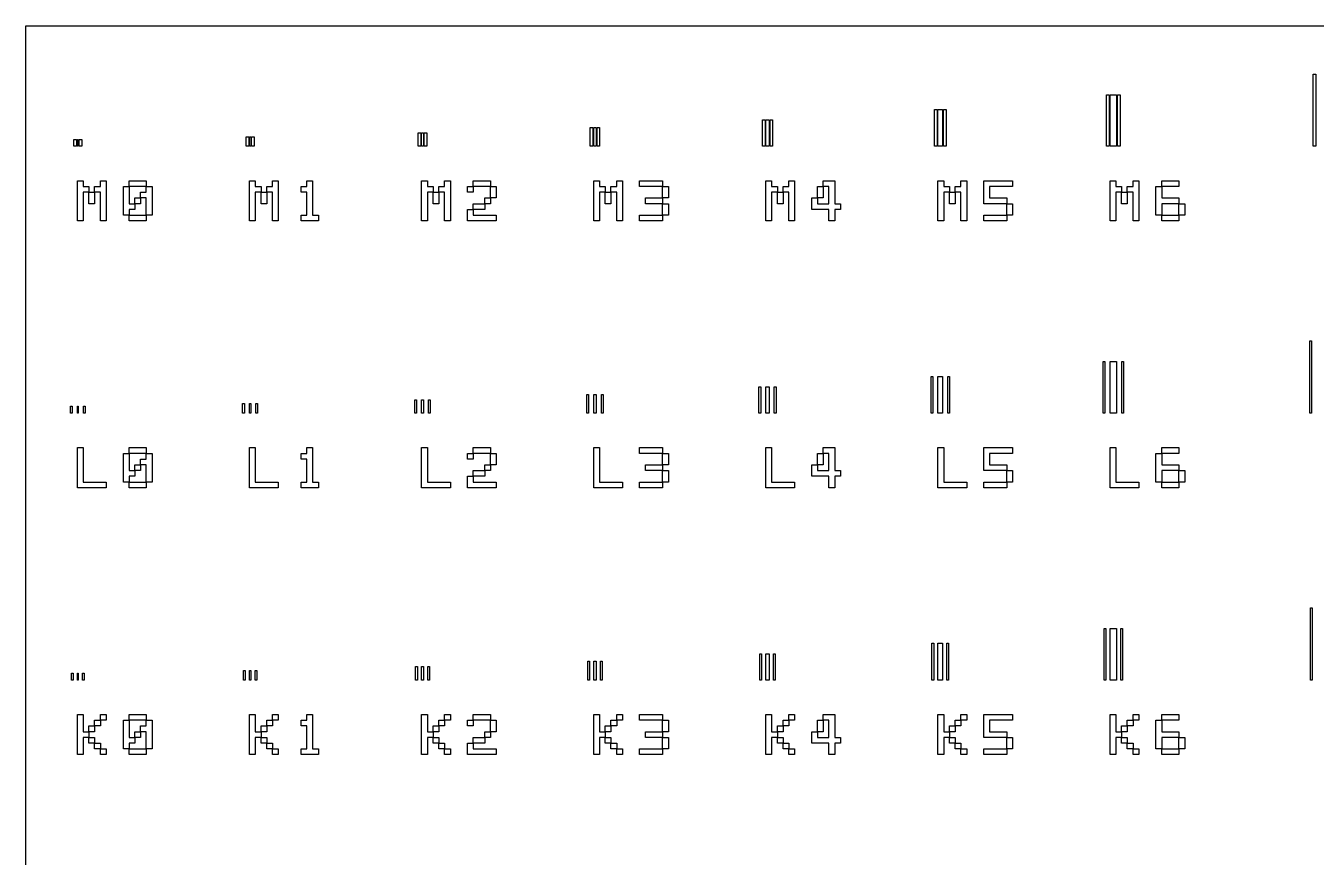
# Model space of a CAD drawing. Extents: x 0 to 3000, y 0 to 2000.
# Drawn here: x 0 to 750, y 1517 to 2000 of the extents above; entities that cross this region are included whole.
import ezdxf

# ---------------------------------------------------------------- set-up
doc = ezdxf.new("R2010")
doc.units = 0
doc.layers.add('L0D0', color=2, linetype='CONTINUOUS')
doc.layers.add('L1D0', color=1, linetype='CONTINUOUS')

msp = doc.modelspace()

# ---------------------------------------------------------------- linework, layer by layer
at = {"layer": 'L0D0'}
msp.add_lwpolyline([(0, 0), (0, 2000), (3000, 2000), (3000, 0)], close=True, dxfattribs=at)
at = {"layer": 'L1D0'}
for points in [[(748, 1930), (748, 1972), (749.5, 1972), (749.5, 1930)], [(628, 1930), (628, 1960), (629.5, 1960), (629.5, 1930)], [(630, 1930), (630, 1960), (633.8, 1960), (633.8, 1930)], [(634.3, 1930), (634.3, 1960), (635.8, 1960), (635.8, 1930)], [(528, 1930), (528, 1951.4), (529.5, 1951.4), (529.5, 1930)], [(530, 1930), (530, 1951.4), (532.7, 1951.4), (532.7, 1930)], [(533.2, 1930), (533.2, 1951.4), (534.7, 1951.4), (534.7, 1930)], [(428, 1930), (428, 1945.3), (429.5, 1945.3), (429.5, 1930)], [(430, 1930), (430, 1945.3), (431.9, 1945.3), (431.9, 1930)], [(432.4, 1930), (432.4, 1945.3), (433.9, 1945.3), (433.9, 1930)], [(128, 1930), (128, 1935.6), (129.5, 1935.6), (129.5, 1930)], [(130, 1930), (130, 1935.6), (130.7, 1935.6), (130.7, 1930)], [(131.2, 1930), (131.2, 1935.6), (132.7, 1935.6), (132.7, 1930)], [(228, 1930), (228, 1937.8), (229.5, 1937.8), (229.5, 1930)], [(230, 1930), (230, 1937.8), (231, 1937.8), (231, 1930)], [(231.5, 1930), (231.5, 1937.8), (233, 1937.8), (233, 1930)], [(328, 1930), (328, 1940.9), (329.5, 1940.9), (329.5, 1930)], [(330, 1930), (330, 1940.9), (331.4, 1940.9), (331.4, 1930)], [(331.9, 1930), (331.9, 1940.9), (333.4, 1940.9), (333.4, 1930)], [(28, 1930), (28, 1934), (29.5, 1934), (29.5, 1930)], [(30, 1930), (30, 1934), (30.5, 1934), (30.5, 1930)], [(31, 1930), (31, 1934), (32.5, 1934), (32.5, 1930)], [(30, 1886.667), (30, 1890), (30, 1893.333), (30, 1896.667), (30, 1900), (30, 1903.333), (30, 1906.667), (30, 1910), (33.333, 1910), (33.333, 1906.667), (36.667, 1906.667), (36.667, 1903.333), (33.333, 1903.333), (33.333, 1900), (33.333, 1896.667), (33.333, 1893.333), (33.333, 1890), (33.333, 1886.667)], [(43.333, 1886.667), (43.333, 1890), (43.333, 1893.333), (43.333, 1896.667), (43.333, 1900), (43.333, 1903.333), (40, 1903.333), (40, 1906.667), (43.333, 1906.667), (43.333, 1910), (46.667, 1910), (46.667, 1906.667), (46.667, 1903.333), (46.667, 1900), (46.667, 1896.667), (46.667, 1893.333), (46.667, 1890), (46.667, 1886.667)], [(56.667, 1890), (56.667, 1893.333), (56.667, 1896.667), (56.667, 1900), (56.667, 1903.333), (56.667, 1906.667), (60, 1906.667), (60, 1903.333), (60, 1900), (60, 1896.667), (63.333, 1896.667), (63.333, 1893.333), (60, 1893.333), (60, 1890)], [(60, 1906.667), (60, 1910), (63.333, 1910), (66.667, 1910), (70, 1910), (70, 1906.667), (66.667, 1906.667), (63.333, 1906.667)], [(70, 1890), (70, 1893.333), (70, 1896.667), (70, 1900), (66.667, 1900), (66.667, 1903.333), (70, 1903.333), (70, 1906.667), (73.333, 1906.667), (73.333, 1903.333), (73.333, 1900), (73.333, 1896.667), (73.333, 1893.333), (73.333, 1890)], [(130, 1886.667), (130, 1890), (130, 1893.333), (130, 1896.667), (130, 1900), (130, 1903.333), (130, 1906.667), (130, 1910), (133.333, 1910), (133.333, 1906.667), (136.667, 1906.667), (136.667, 1903.333), (133.333, 1903.333), (133.333, 1900), (133.333, 1896.667), (133.333, 1893.333), (133.333, 1890), (133.333, 1886.667)], [(143.333, 1886.667), (143.333, 1890), (143.333, 1893.333), (143.333, 1896.667), (143.333, 1900), (143.333, 1903.333), (140, 1903.333), (140, 1906.667), (143.333, 1906.667), (143.333, 1910), (146.667, 1910), (146.667, 1906.667), (146.667, 1903.333), (146.667, 1900), (146.667, 1896.667), (146.667, 1893.333), (146.667, 1890), (146.667, 1886.667)], [(160, 1886.667), (160, 1890), (163.333, 1890), (163.333, 1893.333), (163.333, 1896.667), (163.333, 1900), (163.333, 1903.333), (160, 1903.333), (160, 1906.667), (163.333, 1906.667), (163.333, 1910), (166.667, 1910), (166.667, 1906.667), (166.667, 1903.333), (166.667, 1900), (166.667, 1896.667), (166.667, 1893.333), (166.667, 1890), (170, 1890), (170, 1886.667), (166.667, 1886.667), (163.333, 1886.667)], [(230, 1886.667), (230, 1890), (230, 1893.333), (230, 1896.667), (230, 1900), (230, 1903.333), (230, 1906.667), (230, 1910), (233.333, 1910), (233.333, 1906.667), (236.667, 1906.667), (236.667, 1903.333), (233.333, 1903.333), (233.333, 1900), (233.333, 1896.667), (233.333, 1893.333), (233.333, 1890), (233.333, 1886.667)], [(243.333, 1886.667), (243.333, 1890), (243.333, 1893.333), (243.333, 1896.667), (243.333, 1900), (243.333, 1903.333), (240, 1903.333), (240, 1906.667), (243.333, 1906.667), (243.333, 1910), (246.667, 1910), (246.667, 1906.667), (246.667, 1903.333), (246.667, 1900), (246.667, 1896.667), (246.667, 1893.333), (246.667, 1890), (246.667, 1886.667)], [(256.667, 1903.333), (256.667, 1906.667), (260, 1906.667), (260, 1903.333)], [(260, 1906.667), (260, 1910), (263.333, 1910), (266.667, 1910), (270, 1910), (270, 1906.667), (266.667, 1906.667), (263.333, 1906.667)], [(270, 1900), (270, 1903.333), (270, 1906.667), (273.333, 1906.667), (273.333, 1903.333), (273.333, 1900)], [(330, 1886.667), (330, 1890), (330, 1893.333), (330, 1896.667), (330, 1900), (330, 1903.333), (330, 1906.667), (330, 1910), (333.333, 1910), (333.333, 1906.667), (336.667, 1906.667), (336.667, 1903.333), (333.333, 1903.333), (333.333, 1900), (333.333, 1896.667), (333.333, 1893.333), (333.333, 1890), (333.333, 1886.667)], [(343.333, 1886.667), (343.333, 1890), (343.333, 1893.333), (343.333, 1896.667), (343.333, 1900), (343.333, 1903.333), (340, 1903.333), (340, 1906.667), (343.333, 1906.667), (343.333, 1910), (346.667, 1910), (346.667, 1906.667), (346.667, 1903.333), (346.667, 1900), (346.667, 1896.667), (346.667, 1893.333), (346.667, 1890), (346.667, 1886.667)], [(356.667, 1906.667), (356.667, 1910), (360, 1910), (363.333, 1910), (366.667, 1910), (370, 1910), (370, 1906.667), (366.667, 1906.667), (363.333, 1906.667), (360, 1906.667)], [(370, 1900), (370, 1903.333), (370, 1906.667), (373.333, 1906.667), (373.333, 1903.333), (373.333, 1900)], [(430, 1886.667), (430, 1890), (430, 1893.333), (430, 1896.667), (430, 1900), (430, 1903.333), (430, 1906.667), (430, 1910), (433.333, 1910), (433.333, 1906.667), (436.667, 1906.667), (436.667, 1903.333), (433.333, 1903.333), (433.333, 1900), (433.333, 1896.667), (433.333, 1893.333), (433.333, 1890), (433.333, 1886.667)], [(443.333, 1886.667), (443.333, 1890), (443.333, 1893.333), (443.333, 1896.667), (443.333, 1900), (443.333, 1903.333), (440, 1903.333), (440, 1906.667), (443.333, 1906.667), (443.333, 1910), (446.667, 1910), (446.667, 1906.667), (446.667, 1903.333), (446.667, 1900), (446.667, 1896.667), (446.667, 1893.333), (446.667, 1890), (446.667, 1886.667)], [(466.667, 1886.667), (466.667, 1890), (466.667, 1893.333), (463.333, 1893.333), (460, 1893.333), (456.667, 1893.333), (456.667, 1896.667), (456.667, 1900), (460, 1900), (460, 1896.667), (463.333, 1896.667), (466.667, 1896.667), (466.667, 1900), (466.667, 1903.333), (466.667, 1906.667), (463.333, 1906.667), (463.333, 1910), (466.667, 1910), (470, 1910), (470, 1906.667), (470, 1903.333), (470, 1900), (470, 1896.667), (473.333, 1896.667), (473.333, 1893.333), (470, 1893.333), (470, 1890), (470, 1886.667)], [(460, 1900), (460, 1903.333), (460, 1906.667), (463.333, 1906.667), (463.333, 1903.333), (463.333, 1900)], [(530, 1886.667), (530, 1890), (530, 1893.333), (530, 1896.667), (530, 1900), (530, 1903.333), (530, 1906.667), (530, 1910), (533.333, 1910), (533.333, 1906.667), (536.667, 1906.667), (536.667, 1903.333), (533.333, 1903.333), (533.333, 1900), (533.333, 1896.667), (533.333, 1893.333), (533.333, 1890), (533.333, 1886.667)], [(543.333, 1886.667), (543.333, 1890), (543.333, 1893.333), (543.333, 1896.667), (543.333, 1900), (543.333, 1903.333), (540, 1903.333), (540, 1906.667), (543.333, 1906.667), (543.333, 1910), (546.667, 1910), (546.667, 1906.667), (546.667, 1903.333), (546.667, 1900), (546.667, 1896.667), (546.667, 1893.333), (546.667, 1890), (546.667, 1886.667)], [(556.667, 1896.667), (556.667, 1900), (556.667, 1903.333), (556.667, 1906.667), (556.667, 1910), (560, 1910), (563.333, 1910), (566.667, 1910), (570, 1910), (573.333, 1910), (573.333, 1906.667), (570, 1906.667), (566.667, 1906.667), (563.333, 1906.667), (560, 1906.667), (560, 1903.333), (560, 1900), (563.333, 1900), (566.667, 1900), (570, 1900), (570, 1896.667), (566.667, 1896.667), (563.333, 1896.667), (560, 1896.667)], [(630, 1886.667), (630, 1890), (630, 1893.333), (630, 1896.667), (630, 1900), (630, 1903.333), (630, 1906.667), (630, 1910), (633.333, 1910), (633.333, 1906.667), (636.667, 1906.667), (636.667, 1903.333), (633.333, 1903.333), (633.333, 1900), (633.333, 1896.667), (633.333, 1893.333), (633.333, 1890), (633.333, 1886.667)], [(643.333, 1886.667), (643.333, 1890), (643.333, 1893.333), (643.333, 1896.667), (643.333, 1900), (643.333, 1903.333), (640, 1903.333), (640, 1906.667), (643.333, 1906.667), (643.333, 1910), (646.667, 1910), (646.667, 1906.667), (646.667, 1903.333), (646.667, 1900), (646.667, 1896.667), (646.667, 1893.333), (646.667, 1890), (646.667, 1886.667)], [(656.667, 1890), (656.667, 1893.333), (656.667, 1896.667), (656.667, 1900), (656.667, 1903.333), (656.667, 1906.667), (660, 1906.667), (660, 1903.333), (660, 1900), (663.333, 1900), (666.667, 1900), (670, 1900), (670, 1896.667), (666.667, 1896.667), (663.333, 1896.667), (660, 1896.667), (660, 1893.333), (660, 1890)], [(660, 1906.667), (660, 1910), (663.333, 1910), (666.667, 1910), (670, 1910), (670, 1906.667), (666.667, 1906.667), (663.333, 1906.667)], [(36.667, 1896.667), (36.667, 1900), (36.667, 1903.333), (40, 1903.333), (40, 1900), (40, 1896.667)], [(63.333, 1896.667), (63.333, 1900), (66.667, 1900), (66.667, 1896.667)], [(136.667, 1896.667), (136.667, 1900), (136.667, 1903.333), (140, 1903.333), (140, 1900), (140, 1896.667)], [(236.667, 1896.667), (236.667, 1900), (236.667, 1903.333), (240, 1903.333), (240, 1900), (240, 1896.667)], [(266.667, 1896.667), (266.667, 1900), (270, 1900), (270, 1896.667)], [(336.667, 1896.667), (336.667, 1900), (336.667, 1903.333), (340, 1903.333), (340, 1900), (340, 1896.667)], [(360, 1896.667), (360, 1900), (363.333, 1900), (366.667, 1900), (370, 1900), (370, 1896.667), (366.667, 1896.667), (363.333, 1896.667)], [(436.667, 1896.667), (436.667, 1900), (436.667, 1903.333), (440, 1903.333), (440, 1900), (440, 1896.667)], [(536.667, 1896.667), (536.667, 1900), (536.667, 1903.333), (540, 1903.333), (540, 1900), (540, 1896.667)], [(636.667, 1896.667), (636.667, 1900), (636.667, 1903.333), (640, 1903.333), (640, 1900), (640, 1896.667)], [(60, 1886.667), (60, 1890), (63.333, 1890), (66.667, 1890), (70, 1890), (70, 1886.667), (66.667, 1886.667), (63.333, 1886.667)], [(256.667, 1886.667), (256.667, 1890), (256.667, 1893.333), (260, 1893.333), (260, 1890), (263.333, 1890), (266.667, 1890), (270, 1890), (273.333, 1890), (273.333, 1886.667), (270, 1886.667), (266.667, 1886.667), (263.333, 1886.667), (260, 1886.667)], [(260, 1893.333), (260, 1896.667), (263.333, 1896.667), (266.667, 1896.667), (266.667, 1893.333), (263.333, 1893.333)], [(356.667, 1886.667), (356.667, 1890), (360, 1890), (363.333, 1890), (366.667, 1890), (370, 1890), (370, 1886.667), (366.667, 1886.667), (363.333, 1886.667), (360, 1886.667)], [(370, 1890), (370, 1893.333), (370, 1896.667), (373.333, 1896.667), (373.333, 1893.333), (373.333, 1890)], [(556.667, 1886.667), (556.667, 1890), (560, 1890), (563.333, 1890), (566.667, 1890), (570, 1890), (570, 1886.667), (566.667, 1886.667), (563.333, 1886.667), (560, 1886.667)], [(570, 1890), (570, 1893.333), (570, 1896.667), (573.333, 1896.667), (573.333, 1893.333), (573.333, 1890)], [(660, 1886.667), (660, 1890), (663.333, 1890), (666.667, 1890), (670, 1890), (670, 1886.667), (666.667, 1886.667), (663.333, 1886.667)], [(670, 1890), (670, 1893.333), (670, 1896.667), (673.333, 1896.667), (673.333, 1893.333), (673.333, 1890)], [(746, 1775), (746, 1817), (747, 1817), (747, 1775)], [(626, 1775), (626, 1805), (627, 1805), (627, 1775)], [(630, 1775), (630, 1805), (633.8, 1805), (633.8, 1775)], [(636.8, 1775), (636.8, 1805), (637.8, 1805), (637.8, 1775)], [(526, 1775), (526, 1796.4), (527, 1796.4), (527, 1775)], [(530, 1775), (530, 1796.4), (532.7, 1796.4), (532.7, 1775)], [(535.7, 1775), (535.7, 1796.4), (536.7, 1796.4), (536.7, 1775)], [(326, 1775), (326, 1785.9), (327, 1785.9), (327, 1775)], [(330, 1775), (330, 1785.9), (331.4, 1785.9), (331.4, 1775)], [(334.4, 1775), (334.4, 1785.9), (335.4, 1785.9), (335.4, 1775)], [(426, 1775), (426, 1790.3), (427, 1790.3), (427, 1775)], [(430, 1775), (430, 1790.3), (431.9, 1790.3), (431.9, 1775)], [(434.9, 1775), (434.9, 1790.3), (435.9, 1790.3), (435.9, 1775)], [(26, 1775), (26, 1779), (27, 1779), (27, 1775)], [(30, 1775), (30, 1779), (30.5, 1779), (30.5, 1775)], [(33.5, 1775), (33.5, 1779), (34.5, 1779), (34.5, 1775)], [(126, 1775), (126, 1780.6), (127, 1780.6), (127, 1775)], [(130, 1775), (130, 1780.6), (130.7, 1780.6), (130.7, 1775)], [(133.7, 1775), (133.7, 1780.6), (134.7, 1780.6), (134.7, 1775)], [(226, 1775), (226, 1782.8), (227, 1782.8), (227, 1775)], [(230, 1775), (230, 1782.8), (231, 1782.8), (231, 1775)], [(234, 1775), (234, 1782.8), (235, 1782.8), (235, 1775)], [(30, 1731.667), (30, 1735), (30, 1738.333), (30, 1741.667), (30, 1745), (30, 1748.333), (30, 1751.667), (30, 1755), (33.333, 1755), (33.333, 1751.667), (33.333, 1748.333), (33.333, 1745), (33.333, 1741.667), (33.333, 1738.333), (33.333, 1735), (36.667, 1735), (40, 1735), (43.333, 1735), (46.667, 1735), (46.667, 1731.667), (43.333, 1731.667), (40, 1731.667), (36.667, 1731.667), (33.333, 1731.667)], [(60, 1751.667), (60, 1755), (63.333, 1755), (66.667, 1755), (70, 1755), (70, 1751.667), (66.667, 1751.667), (63.333, 1751.667)], [(130, 1731.667), (130, 1735), (130, 1738.333), (130, 1741.667), (130, 1745), (130, 1748.333), (130, 1751.667), (130, 1755), (133.333, 1755), (133.333, 1751.667), (133.333, 1748.333), (133.333, 1745), (133.333, 1741.667), (133.333, 1738.333), (133.333, 1735), (136.667, 1735), (140, 1735), (143.333, 1735), (146.667, 1735), (146.667, 1731.667), (143.333, 1731.667), (140, 1731.667), (136.667, 1731.667), (133.333, 1731.667)], [(160, 1731.667), (160, 1735), (163.333, 1735), (163.333, 1738.333), (163.333, 1741.667), (163.333, 1745), (163.333, 1748.333), (160, 1748.333), (160, 1751.667), (163.333, 1751.667), (163.333, 1755), (166.667, 1755), (166.667, 1751.667), (166.667, 1748.333), (166.667, 1745), (166.667, 1741.667), (166.667, 1738.333), (166.667, 1735), (170, 1735), (170, 1731.667), (166.667, 1731.667), (163.333, 1731.667)], [(230, 1731.667), (230, 1735), (230, 1738.333), (230, 1741.667), (230, 1745), (230, 1748.333), (230, 1751.667), (230, 1755), (233.333, 1755), (233.333, 1751.667), (233.333, 1748.333), (233.333, 1745), (233.333, 1741.667), (233.333, 1738.333), (233.333, 1735), (236.667, 1735), (240, 1735), (243.333, 1735), (246.667, 1735), (246.667, 1731.667), (243.333, 1731.667), (240, 1731.667), (236.667, 1731.667), (233.333, 1731.667)], [(260, 1751.667), (260, 1755), (263.333, 1755), (266.667, 1755), (270, 1755), (270, 1751.667), (266.667, 1751.667), (263.333, 1751.667)], [(330, 1731.667), (330, 1735), (330, 1738.333), (330, 1741.667), (330, 1745), (330, 1748.333), (330, 1751.667), (330, 1755), (333.333, 1755), (333.333, 1751.667), (333.333, 1748.333), (333.333, 1745), (333.333, 1741.667), (333.333, 1738.333), (333.333, 1735), (336.667, 1735), (340, 1735), (343.333, 1735), (346.667, 1735), (346.667, 1731.667), (343.333, 1731.667), (340, 1731.667), (336.667, 1731.667), (333.333, 1731.667)], [(356.667, 1751.667), (356.667, 1755), (360, 1755), (363.333, 1755), (366.667, 1755), (370, 1755), (370, 1751.667), (366.667, 1751.667), (363.333, 1751.667), (360, 1751.667)], [(430, 1731.667), (430, 1735), (430, 1738.333), (430, 1741.667), (430, 1745), (430, 1748.333), (430, 1751.667), (430, 1755), (433.333, 1755), (433.333, 1751.667), (433.333, 1748.333), (433.333, 1745), (433.333, 1741.667), (433.333, 1738.333), (433.333, 1735), (436.667, 1735), (440, 1735), (443.333, 1735), (446.667, 1735), (446.667, 1731.667), (443.333, 1731.667), (440, 1731.667), (436.667, 1731.667), (433.333, 1731.667)], [(466.667, 1731.667), (466.667, 1735), (466.667, 1738.333), (463.333, 1738.333), (460, 1738.333), (456.667, 1738.333), (456.667, 1741.667), (456.667, 1745), (460, 1745), (460, 1741.667), (463.333, 1741.667), (466.667, 1741.667), (466.667, 1745), (466.667, 1748.333), (466.667, 1751.667), (463.333, 1751.667), (463.333, 1755), (466.667, 1755), (470, 1755), (470, 1751.667), (470, 1748.333), (470, 1745), (470, 1741.667), (473.333, 1741.667), (473.333, 1738.333), (470, 1738.333), (470, 1735), (470, 1731.667)], [(530, 1731.667), (530, 1735), (530, 1738.333), (530, 1741.667), (530, 1745), (530, 1748.333), (530, 1751.667), (530, 1755), (533.333, 1755), (533.333, 1751.667), (533.333, 1748.333), (533.333, 1745), (533.333, 1741.667), (533.333, 1738.333), (533.333, 1735), (536.667, 1735), (540, 1735), (543.333, 1735), (546.667, 1735), (546.667, 1731.667), (543.333, 1731.667), (540, 1731.667), (536.667, 1731.667), (533.333, 1731.667)], [(556.667, 1741.667), (556.667, 1745), (556.667, 1748.333), (556.667, 1751.667), (556.667, 1755), (560, 1755), (563.333, 1755), (566.667, 1755), (570, 1755), (573.333, 1755), (573.333, 1751.667), (570, 1751.667), (566.667, 1751.667), (563.333, 1751.667), (560, 1751.667), (560, 1748.333), (560, 1745), (563.333, 1745), (566.667, 1745), (570, 1745), (570, 1741.667), (566.667, 1741.667), (563.333, 1741.667), (560, 1741.667)], [(630, 1731.667), (630, 1735), (630, 1738.333), (630, 1741.667), (630, 1745), (630, 1748.333), (630, 1751.667), (630, 1755), (633.333, 1755), (633.333, 1751.667), (633.333, 1748.333), (633.333, 1745), (633.333, 1741.667), (633.333, 1738.333), (633.333, 1735), (636.667, 1735), (640, 1735), (643.333, 1735), (646.667, 1735), (646.667, 1731.667), (643.333, 1731.667), (640, 1731.667), (636.667, 1731.667), (633.333, 1731.667)], [(660, 1751.667), (660, 1755), (663.333, 1755), (666.667, 1755), (670, 1755), (670, 1751.667), (666.667, 1751.667), (663.333, 1751.667)], [(56.667, 1735), (56.667, 1738.333), (56.667, 1741.667), (56.667, 1745), (56.667, 1748.333), (56.667, 1751.667), (60, 1751.667), (60, 1748.333), (60, 1745), (60, 1741.667), (63.333, 1741.667), (63.333, 1738.333), (60, 1738.333), (60, 1735)], [(70, 1735), (70, 1738.333), (70, 1741.667), (70, 1745), (66.667, 1745), (66.667, 1748.333), (70, 1748.333), (70, 1751.667), (73.333, 1751.667), (73.333, 1748.333), (73.333, 1745), (73.333, 1741.667), (73.333, 1738.333), (73.333, 1735)], [(256.667, 1748.333), (256.667, 1751.667), (260, 1751.667), (260, 1748.333)], [(270, 1745), (270, 1748.333), (270, 1751.667), (273.333, 1751.667), (273.333, 1748.333), (273.333, 1745)], [(370, 1745), (370, 1748.333), (370, 1751.667), (373.333, 1751.667), (373.333, 1748.333), (373.333, 1745)], [(460, 1745), (460, 1748.333), (460, 1751.667), (463.333, 1751.667), (463.333, 1748.333), (463.333, 1745)], [(656.667, 1735), (656.667, 1738.333), (656.667, 1741.667), (656.667, 1745), (656.667, 1748.333), (656.667, 1751.667), (660, 1751.667), (660, 1748.333), (660, 1745), (663.333, 1745), (666.667, 1745), (670, 1745), (670, 1741.667), (666.667, 1741.667), (663.333, 1741.667), (660, 1741.667), (660, 1738.333), (660, 1735)], [(63.333, 1741.667), (63.333, 1745), (66.667, 1745), (66.667, 1741.667)], [(260, 1738.333), (260, 1741.667), (263.333, 1741.667), (266.667, 1741.667), (266.667, 1738.333), (263.333, 1738.333)], [(266.667, 1741.667), (266.667, 1745), (270, 1745), (270, 1741.667)], [(360, 1741.667), (360, 1745), (363.333, 1745), (366.667, 1745), (370, 1745), (370, 1741.667), (366.667, 1741.667), (363.333, 1741.667)], [(370, 1735), (370, 1738.333), (370, 1741.667), (373.333, 1741.667), (373.333, 1738.333), (373.333, 1735)], [(570, 1735), (570, 1738.333), (570, 1741.667), (573.333, 1741.667), (573.333, 1738.333), (573.333, 1735)], [(670, 1735), (670, 1738.333), (670, 1741.667), (673.333, 1741.667), (673.333, 1738.333), (673.333, 1735)], [(60, 1731.667), (60, 1735), (63.333, 1735), (66.667, 1735), (70, 1735), (70, 1731.667), (66.667, 1731.667), (63.333, 1731.667)], [(256.667, 1731.667), (256.667, 1735), (256.667, 1738.333), (260, 1738.333), (260, 1735), (263.333, 1735), (266.667, 1735), (270, 1735), (273.333, 1735), (273.333, 1731.667), (270, 1731.667), (266.667, 1731.667), (263.333, 1731.667), (260, 1731.667)], [(356.667, 1731.667), (356.667, 1735), (360, 1735), (363.333, 1735), (366.667, 1735), (370, 1735), (370, 1731.667), (366.667, 1731.667), (363.333, 1731.667), (360, 1731.667)], [(556.667, 1731.667), (556.667, 1735), (560, 1735), (563.333, 1735), (566.667, 1735), (570, 1735), (570, 1731.667), (566.667, 1731.667), (563.333, 1731.667), (560, 1731.667)], [(660, 1731.667), (660, 1735), (663.333, 1735), (666.667, 1735), (670, 1735), (670, 1731.667), (666.667, 1731.667), (663.333, 1731.667)], [(746.5, 1620), (746.5, 1662), (747.5, 1662), (747.5, 1620)], [(626.5, 1620), (626.5, 1650), (627.5, 1650), (627.5, 1620)], [(630, 1620), (630, 1650), (633.8, 1650), (633.8, 1620)], [(636.3, 1620), (636.3, 1650), (637.3, 1650), (637.3, 1620)], [(426.5, 1620), (426.5, 1635.3), (427.5, 1635.3), (427.5, 1620)], [(430, 1620), (430, 1635.3), (431.9, 1635.3), (431.9, 1620)], [(434.4, 1620), (434.4, 1635.3), (435.4, 1635.3), (435.4, 1620)], [(526.5, 1620), (526.5, 1641.4), (527.5, 1641.4), (527.5, 1620)], [(530, 1620), (530, 1641.4), (532.7, 1641.4), (532.7, 1620)], [(535.2, 1620), (535.2, 1641.4), (536.2, 1641.4), (536.2, 1620)], [(226.5, 1620), (226.5, 1627.8), (227.5, 1627.8), (227.5, 1620)], [(230, 1620), (230, 1627.8), (231, 1627.8), (231, 1620)], [(233.5, 1620), (233.5, 1627.8), (234.5, 1627.8), (234.5, 1620)], [(326.5, 1620), (326.5, 1630.9), (327.5, 1630.9), (327.5, 1620)], [(330, 1620), (330, 1630.9), (331.4, 1630.9), (331.4, 1620)], [(333.9, 1620), (333.9, 1630.9), (334.9, 1630.9), (334.9, 1620)], [(26.5, 1620), (26.5, 1624), (27.5, 1624), (27.5, 1620)], [(30, 1620), (30, 1624), (30.5, 1624), (30.5, 1620)], [(33, 1620), (33, 1624), (34, 1624), (34, 1620)], [(126.5, 1620), (126.5, 1625.6), (127.5, 1625.6), (127.5, 1620)], [(130, 1620), (130, 1625.6), (130.7, 1625.6), (130.7, 1620)], [(133.2, 1620), (133.2, 1625.6), (134.2, 1625.6), (134.2, 1620)], [(30, 1576.667), (30, 1580), (30, 1583.333), (30, 1586.667), (30, 1590), (30, 1593.333), (30, 1596.667), (30, 1600), (33.333, 1600), (33.333, 1596.667), (33.333, 1593.333), (33.333, 1590), (36.667, 1590), (36.667, 1586.667), (33.333, 1586.667), (33.333, 1583.333), (33.333, 1580), (33.333, 1576.667)], [(43.333, 1596.667), (43.333, 1600), (46.667, 1600), (46.667, 1596.667)], [(60, 1596.667), (60, 1600), (63.333, 1600), (66.667, 1600), (70, 1600), (70, 1596.667), (66.667, 1596.667), (63.333, 1596.667)], [(130, 1576.667), (130, 1580), (130, 1583.333), (130, 1586.667), (130, 1590), (130, 1593.333), (130, 1596.667), (130, 1600), (133.333, 1600), (133.333, 1596.667), (133.333, 1593.333), (133.333, 1590), (136.667, 1590), (136.667, 1586.667), (133.333, 1586.667), (133.333, 1583.333), (133.333, 1580), (133.333, 1576.667)], [(143.333, 1596.667), (143.333, 1600), (146.667, 1600), (146.667, 1596.667)], [(160, 1576.667), (160, 1580), (163.333, 1580), (163.333, 1583.333), (163.333, 1586.667), (163.333, 1590), (163.333, 1593.333), (160, 1593.333), (160, 1596.667), (163.333, 1596.667), (163.333, 1600), (166.667, 1600), (166.667, 1596.667), (166.667, 1593.333), (166.667, 1590), (166.667, 1586.667), (166.667, 1583.333), (166.667, 1580), (170, 1580), (170, 1576.667), (166.667, 1576.667), (163.333, 1576.667)], [(230, 1576.667), (230, 1580), (230, 1583.333), (230, 1586.667), (230, 1590), (230, 1593.333), (230, 1596.667), (230, 1600), (233.333, 1600), (233.333, 1596.667), (233.333, 1593.333), (233.333, 1590), (236.667, 1590), (236.667, 1586.667), (233.333, 1586.667), (233.333, 1583.333), (233.333, 1580), (233.333, 1576.667)], [(243.333, 1596.667), (243.333, 1600), (246.667, 1600), (246.667, 1596.667)], [(260, 1596.667), (260, 1600), (263.333, 1600), (266.667, 1600), (270, 1600), (270, 1596.667), (266.667, 1596.667), (263.333, 1596.667)], [(330, 1576.667), (330, 1580), (330, 1583.333), (330, 1586.667), (330, 1590), (330, 1593.333), (330, 1596.667), (330, 1600), (333.333, 1600), (333.333, 1596.667), (333.333, 1593.333), (333.333, 1590), (336.667, 1590), (336.667, 1586.667), (333.333, 1586.667), (333.333, 1583.333), (333.333, 1580), (333.333, 1576.667)], [(343.333, 1596.667), (343.333, 1600), (346.667, 1600), (346.667, 1596.667)], [(356.667, 1596.667), (356.667, 1600), (360, 1600), (363.333, 1600), (366.667, 1600), (370, 1600), (370, 1596.667), (366.667, 1596.667), (363.333, 1596.667), (360, 1596.667)], [(430, 1576.667), (430, 1580), (430, 1583.333), (430, 1586.667), (430, 1590), (430, 1593.333), (430, 1596.667), (430, 1600), (433.333, 1600), (433.333, 1596.667), (433.333, 1593.333), (433.333, 1590), (436.667, 1590), (436.667, 1586.667), (433.333, 1586.667), (433.333, 1583.333), (433.333, 1580), (433.333, 1576.667)], [(443.333, 1596.667), (443.333, 1600), (446.667, 1600), (446.667, 1596.667)], [(466.667, 1576.667), (466.667, 1580), (466.667, 1583.333), (463.333, 1583.333), (460, 1583.333), (456.667, 1583.333), (456.667, 1586.667), (456.667, 1590), (460, 1590), (460, 1586.667), (463.333, 1586.667), (466.667, 1586.667), (466.667, 1590), (466.667, 1593.333), (466.667, 1596.667), (463.333, 1596.667), (463.333, 1600), (466.667, 1600), (470, 1600), (470, 1596.667), (470, 1593.333), (470, 1590), (470, 1586.667), (473.333, 1586.667), (473.333, 1583.333), (470, 1583.333), (470, 1580), (470, 1576.667)], [(530, 1576.667), (530, 1580), (530, 1583.333), (530, 1586.667), (530, 1590), (530, 1593.333), (530, 1596.667), (530, 1600), (533.333, 1600), (533.333, 1596.667), (533.333, 1593.333), (533.333, 1590), (536.667, 1590), (536.667, 1586.667), (533.333, 1586.667), (533.333, 1583.333), (533.333, 1580), (533.333, 1576.667)], [(543.333, 1596.667), (543.333, 1600), (546.667, 1600), (546.667, 1596.667)], [(556.667, 1586.667), (556.667, 1590), (556.667, 1593.333), (556.667, 1596.667), (556.667, 1600), (560, 1600), (563.333, 1600), (566.667, 1600), (570, 1600), (573.333, 1600), (573.333, 1596.667), (570, 1596.667), (566.667, 1596.667), (563.333, 1596.667), (560, 1596.667), (560, 1593.333), (560, 1590), (563.333, 1590), (566.667, 1590), (570, 1590), (570, 1586.667), (566.667, 1586.667), (563.333, 1586.667), (560, 1586.667)], [(630, 1576.667), (630, 1580), (630, 1583.333), (630, 1586.667), (630, 1590), (630, 1593.333), (630, 1596.667), (630, 1600), (633.333, 1600), (633.333, 1596.667), (633.333, 1593.333), (633.333, 1590), (636.667, 1590), (636.667, 1586.667), (633.333, 1586.667), (633.333, 1583.333), (633.333, 1580), (633.333, 1576.667)], [(643.333, 1596.667), (643.333, 1600), (646.667, 1600), (646.667, 1596.667)], [(660, 1596.667), (660, 1600), (663.333, 1600), (666.667, 1600), (670, 1600), (670, 1596.667), (666.667, 1596.667), (663.333, 1596.667)], [(36.667, 1590), (36.667, 1593.333), (40, 1593.333), (40, 1590)], [(40, 1593.333), (40, 1596.667), (43.333, 1596.667), (43.333, 1593.333)], [(56.667, 1580), (56.667, 1583.333), (56.667, 1586.667), (56.667, 1590), (56.667, 1593.333), (56.667, 1596.667), (60, 1596.667), (60, 1593.333), (60, 1590), (60, 1586.667), (63.333, 1586.667), (63.333, 1583.333), (60, 1583.333), (60, 1580)], [(63.333, 1586.667), (63.333, 1590), (66.667, 1590), (66.667, 1586.667)], [(70, 1580), (70, 1583.333), (70, 1586.667), (70, 1590), (66.667, 1590), (66.667, 1593.333), (70, 1593.333), (70, 1596.667), (73.333, 1596.667), (73.333, 1593.333), (73.333, 1590), (73.333, 1586.667), (73.333, 1583.333), (73.333, 1580)], [(136.667, 1590), (136.667, 1593.333), (140, 1593.333), (140, 1590)], [(140, 1593.333), (140, 1596.667), (143.333, 1596.667), (143.333, 1593.333)], [(236.667, 1590), (236.667, 1593.333), (240, 1593.333), (240, 1590)], [(240, 1593.333), (240, 1596.667), (243.333, 1596.667), (243.333, 1593.333)], [(256.667, 1593.333), (256.667, 1596.667), (260, 1596.667), (260, 1593.333)], [(266.667, 1586.667), (266.667, 1590), (270, 1590), (270, 1586.667)], [(270, 1590), (270, 1593.333), (270, 1596.667), (273.333, 1596.667), (273.333, 1593.333), (273.333, 1590)], [(336.667, 1590), (336.667, 1593.333), (340, 1593.333), (340, 1590)], [(340, 1593.333), (340, 1596.667), (343.333, 1596.667), (343.333, 1593.333)], [(360, 1586.667), (360, 1590), (363.333, 1590), (366.667, 1590), (370, 1590), (370, 1586.667), (366.667, 1586.667), (363.333, 1586.667)], [(370, 1590), (370, 1593.333), (370, 1596.667), (373.333, 1596.667), (373.333, 1593.333), (373.333, 1590)], [(436.667, 1590), (436.667, 1593.333), (440, 1593.333), (440, 1590)], [(440, 1593.333), (440, 1596.667), (443.333, 1596.667), (443.333, 1593.333)], [(460, 1590), (460, 1593.333), (460, 1596.667), (463.333, 1596.667), (463.333, 1593.333), (463.333, 1590)], [(536.667, 1590), (536.667, 1593.333), (540, 1593.333), (540, 1590)], [(540, 1593.333), (540, 1596.667), (543.333, 1596.667), (543.333, 1593.333)], [(636.667, 1590), (636.667, 1593.333), (640, 1593.333), (640, 1590)], [(640, 1593.333), (640, 1596.667), (643.333, 1596.667), (643.333, 1593.333)], [(656.667, 1580), (656.667, 1583.333), (656.667, 1586.667), (656.667, 1590), (656.667, 1593.333), (656.667, 1596.667), (660, 1596.667), (660, 1593.333), (660, 1590), (663.333, 1590), (666.667, 1590), (670, 1590), (670, 1586.667), (666.667, 1586.667), (663.333, 1586.667), (660, 1586.667), (660, 1583.333), (660, 1580)], [(36.667, 1583.333), (36.667, 1586.667), (40, 1586.667), (40, 1583.333)], [(40, 1580), (40, 1583.333), (43.333, 1583.333), (43.333, 1580)], [(136.667, 1583.333), (136.667, 1586.667), (140, 1586.667), (140, 1583.333)], [(140, 1580), (140, 1583.333), (143.333, 1583.333), (143.333, 1580)], [(236.667, 1583.333), (236.667, 1586.667), (240, 1586.667), (240, 1583.333)], [(240, 1580), (240, 1583.333), (243.333, 1583.333), (243.333, 1580)], [(256.667, 1576.667), (256.667, 1580), (256.667, 1583.333), (260, 1583.333), (260, 1580), (263.333, 1580), (266.667, 1580), (270, 1580), (273.333, 1580), (273.333, 1576.667), (270, 1576.667), (266.667, 1576.667), (263.333, 1576.667), (260, 1576.667)], [(260, 1583.333), (260, 1586.667), (263.333, 1586.667), (266.667, 1586.667), (266.667, 1583.333), (263.333, 1583.333)], [(336.667, 1583.333), (336.667, 1586.667), (340, 1586.667), (340, 1583.333)], [(340, 1580), (340, 1583.333), (343.333, 1583.333), (343.333, 1580)], [(370, 1580), (370, 1583.333), (370, 1586.667), (373.333, 1586.667), (373.333, 1583.333), (373.333, 1580)], [(436.667, 1583.333), (436.667, 1586.667), (440, 1586.667), (440, 1583.333)], [(440, 1580), (440, 1583.333), (443.333, 1583.333), (443.333, 1580)], [(536.667, 1583.333), (536.667, 1586.667), (540, 1586.667), (540, 1583.333)], [(540, 1580), (540, 1583.333), (543.333, 1583.333), (543.333, 1580)], [(570, 1580), (570, 1583.333), (570, 1586.667), (573.333, 1586.667), (573.333, 1583.333), (573.333, 1580)], [(636.667, 1583.333), (636.667, 1586.667), (640, 1586.667), (640, 1583.333)], [(640, 1580), (640, 1583.333), (643.333, 1583.333), (643.333, 1580)], [(670, 1580), (670, 1583.333), (670, 1586.667), (673.333, 1586.667), (673.333, 1583.333), (673.333, 1580)], [(43.333, 1576.667), (43.333, 1580), (46.667, 1580), (46.667, 1576.667)], [(60, 1576.667), (60, 1580), (63.333, 1580), (66.667, 1580), (70, 1580), (70, 1576.667), (66.667, 1576.667), (63.333, 1576.667)], [(143.333, 1576.667), (143.333, 1580), (146.667, 1580), (146.667, 1576.667)], [(243.333, 1576.667), (243.333, 1580), (246.667, 1580), (246.667, 1576.667)], [(343.333, 1576.667), (343.333, 1580), (346.667, 1580), (346.667, 1576.667)], [(356.667, 1576.667), (356.667, 1580), (360, 1580), (363.333, 1580), (366.667, 1580), (370, 1580), (370, 1576.667), (366.667, 1576.667), (363.333, 1576.667), (360, 1576.667)], [(443.333, 1576.667), (443.333, 1580), (446.667, 1580), (446.667, 1576.667)], [(543.333, 1576.667), (543.333, 1580), (546.667, 1580), (546.667, 1576.667)], [(556.667, 1576.667), (556.667, 1580), (560, 1580), (563.333, 1580), (566.667, 1580), (570, 1580), (570, 1576.667), (566.667, 1576.667), (563.333, 1576.667), (560, 1576.667)], [(643.333, 1576.667), (643.333, 1580), (646.667, 1580), (646.667, 1576.667)], [(660, 1576.667), (660, 1580), (663.333, 1580), (666.667, 1580), (670, 1580), (670, 1576.667), (666.667, 1576.667), (663.333, 1576.667)]]:
    msp.add_lwpolyline(points, close=True, dxfattribs=at)

doc.saveas('drawing.dxf')
